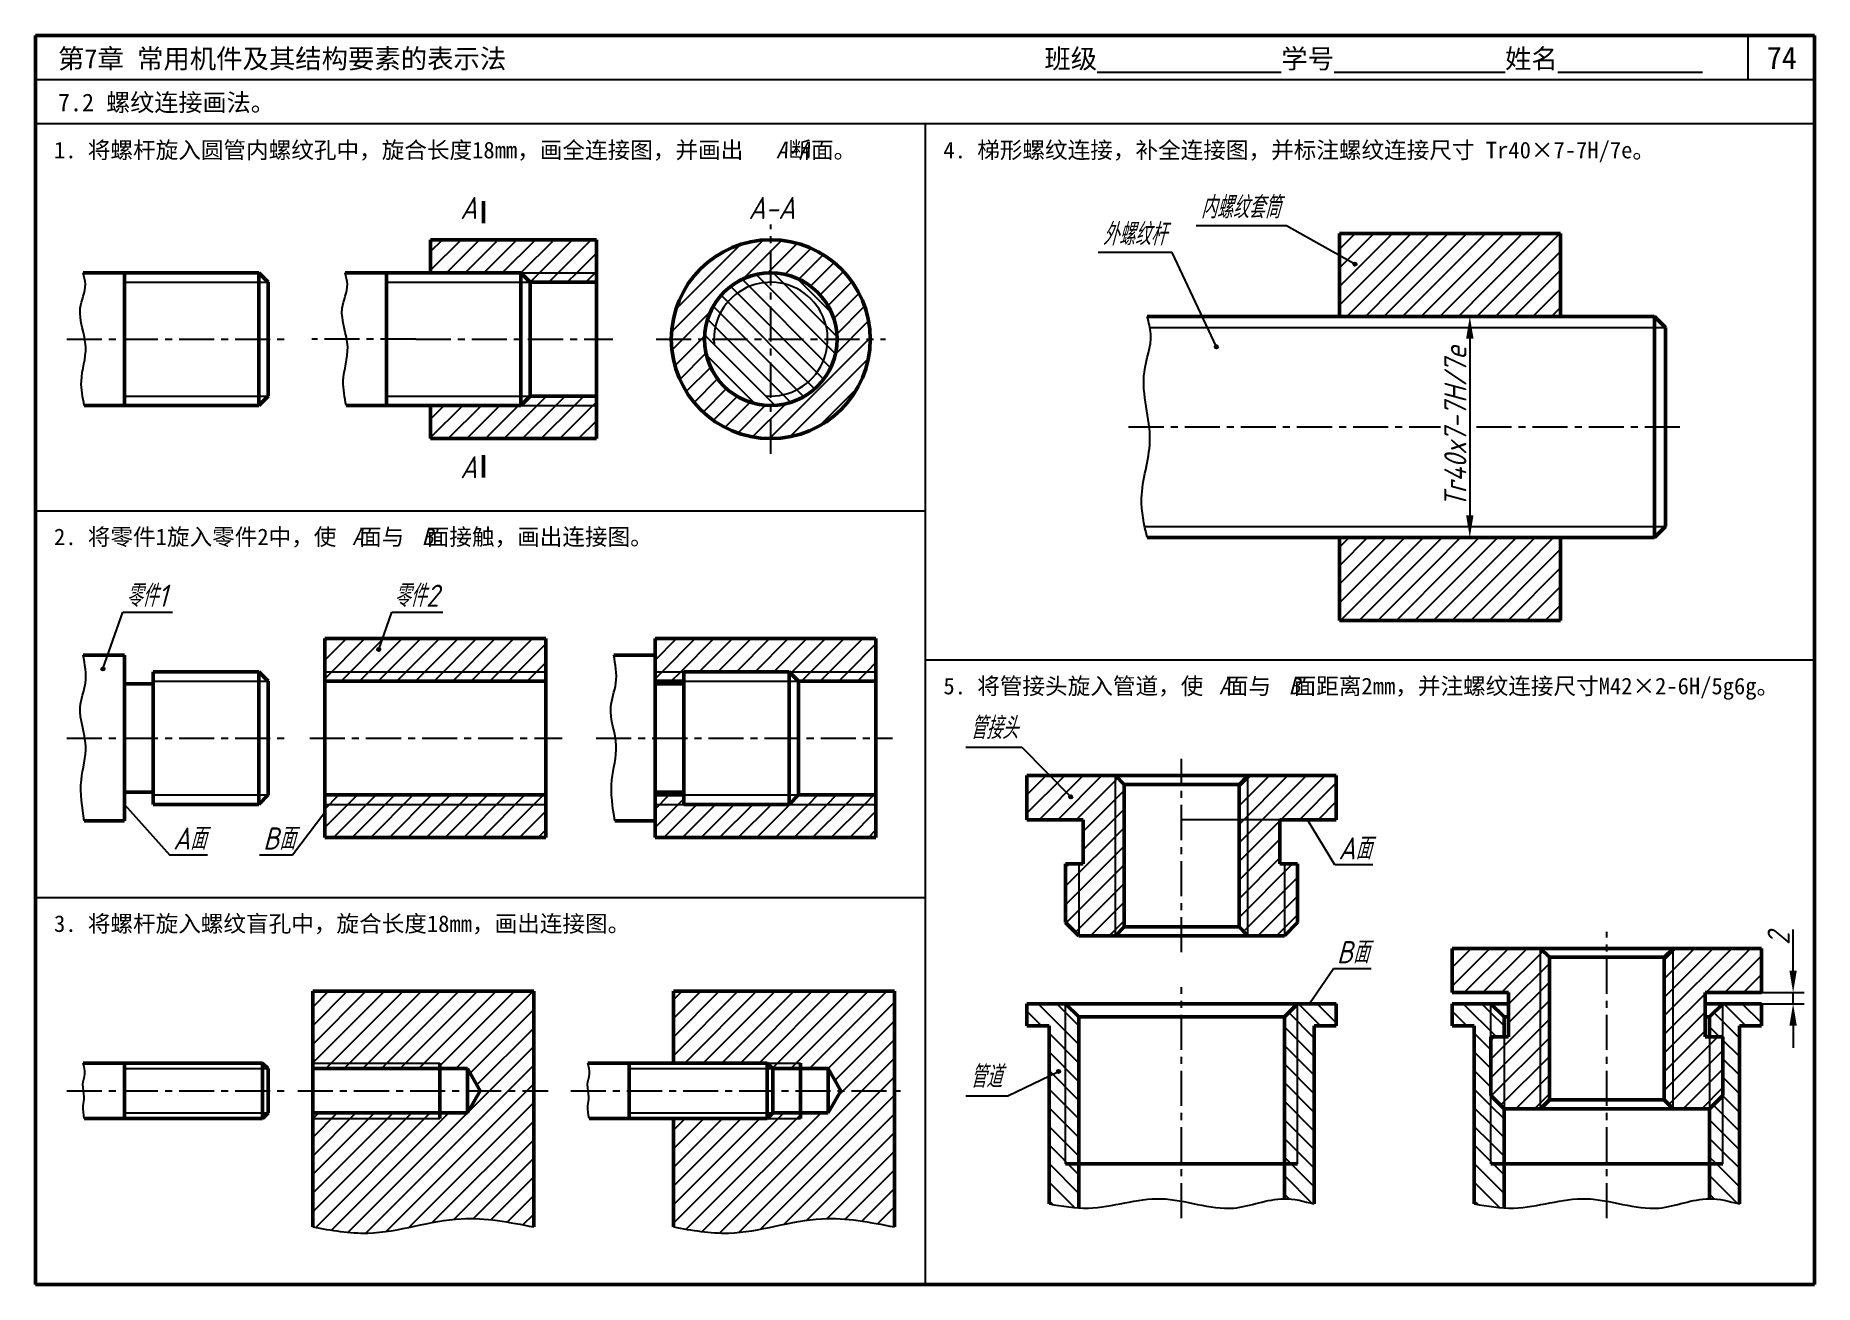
# Model space of a CAD drawing. Header units: millimetres. Extents: x 0 to 322, y 0 to 226.
import ezdxf

# ---------------------------------------------------------------- set-up
doc = ezdxf.new("R2010")
doc.units = ezdxf.units.MM
doc.header["$LTSCALE"] = 0.2
doc.linetypes.add('CENTER', pattern=[50.8, 31.75, -6.35, 6.35, -6.35])
for name, color, linetype in [('点画线层', 7, 'CENTER'), ('答案', 1, 'Continuous'), ('细实线层', 7, 'Continuous')]:
    doc.layers.add(name, color=color, linetype=linetype)
doc.layers.add('粗实线层', color=7, linetype='Continuous', lineweight=50)
doc.styles.get("Standard").update_dxf_attribs({"font": 'gbeitc.shx', "height": 4, "bigfont": 'gbcbig.shx'})
doc.styles.add('宋体', font='SimSun.ttf', dxfattribs={"height": 3.5})
doc.styles.add('宋体-斜体', font='SimSun.ttf', dxfattribs={"oblique": 15, "height": 3})
doc.dimstyles.new('ISO-25', dxfattribs={"dimtxt": 4, "dimasz": 4, "dimexe": 2, "dimexo": 0, "dimtad": 1, "dimdsep": 46, "dimtxsty": 'Standard', "dimcen": 0, "dimclrd": 256, "dimclre": 256, "dimclrt": 256, "dimadec": 0, "dimazin": 0, "dimtfac": 1, "dimtmove": 0, "dimatfit": 2, "dimfxl": 0, "dimlwd": -1, "dimlwe": -1, "dimarcsym": 0})

# ---------------------------------------------------------------- blocks, each defined once
blk = doc.blocks.new('*D2')
at = {"layer": 'Defpoints', "color": 0, "transparency": 16777216}
for p in [(276.02, 175.17), (259.62, 135.17), (276.02, 135.17)]:
    blk.add_point(p, dxfattribs=at)
at = {"layer": '答案', "transparency": 16777216}
for p, q in [((276.02, 175.17), (257.62, 175.17)), ((259.62, 171.17), (259.62, 139.17)), ((276.02, 135.17), (257.62, 135.17))]:
    blk.add_line(p, q, dxfattribs=at)
for points in [[(258.95, 171.17), (260.29, 171.17), (259.62, 175.17)], [(258.95, 139.17), (260.29, 139.17), (259.62, 135.17)]]:
    blk.add_solid(points, dxfattribs=at)
at = {"layer": '答案', "transparency": 16777216, "insert": (257, 155.17), "char_height": 4, "attachment_point": 5, "rotation": 90}
blk.add_mtext('Tr40x7-7H/7e', dxfattribs=at)
blk = doc.blocks.new('*D3')
at = {"layer": 'Defpoints', "color": 0, "transparency": 16777216}
for p in [(312.42, 52.8), (312.42, 50.8), (318.14, 50.8)]:
    blk.add_point(p, dxfattribs=at)
at = {"layer": '答案', "transparency": 16777216}
for p, q in [((318.14, 56.8), (318.14, 64.22)), ((312.42, 52.8), (320.14, 52.8)), ((318.14, 50.8), (318.14, 52.8)), ((312.42, 50.8), (320.14, 50.8)), ((318.14, 46.8), (318.14, 42.8))]:
    blk.add_line(p, q, dxfattribs=at)
for points in [[(317.47, 56.8), (318.81, 56.8), (318.14, 52.8)], [(317.47, 46.8), (318.81, 46.8), (318.14, 50.8)]]:
    blk.add_solid(points, dxfattribs=at)
at = {"layer": '答案', "transparency": 16777216, "insert": (315.51, 62.6), "char_height": 4, "attachment_point": 5, "rotation": 90}
blk.add_mtext('2', dxfattribs=at)

msp = doc.modelspace()

# ---------------------------------------------------------------- hatches: boundary and pattern name
at = {"layer": '答案'}
h = msp.add_hatch(dxfattribs=at)
h.set_pattern_fill('ANSI31', color=256, scale=0.75)
edge = h.paths.add_edge_path()
edge.add_arc((133.082, 171.056), 18, 0, 360)
edge = h.paths.add_edge_path(flags=17)
edge.add_arc((133.082, 171.056), 12, 0, 360)
h = msp.add_hatch(dxfattribs=at)
h.set_pattern_fill('ANSI31', color=256, scale=0.75, angle=90)
edge = h.paths.add_edge_path()
edge.add_arc((133.082, 171.056), 12, 0, 360)
h = msp.add_hatch(dxfattribs=at)
h.set_pattern_fill('ANSI31', color=256, scale=0.75)
h.set_pattern_definition([(45, (80.2366, -31.299), (-1.683798, 1.683798), [])])
h.paths.add_polyline_path([(272.423, 60.798), (256.423, 60.798), (256.423, 52.798), (266.623, 52.798), (266.623, 44.798), (265.823, 44.798), (265.823, 31.798), (272.423, 31.798)])
h.paths.add_polyline_path([(265.823, 44.798), (263.423, 44.798), (263.423, 34.198), (265.823, 31.798)], flags=17)
h.paths.add_polyline_path([(274.023, 59.198), (272.423, 60.798), (272.423, 31.798), (274.023, 33.398)])
h.paths.add_polyline_path([(296.423, 60.798), (294.823, 59.198), (294.823, 33.398), (296.423, 31.798)])
h.paths.add_polyline_path([(302.223, 52.798), (312.423, 52.798), (312.423, 60.798), (296.423, 60.798), (296.423, 31.798), (303.023, 31.798), (303.023, 44.798), (302.223, 44.798)])
h.paths.add_polyline_path([(305.423, 44.798), (303.023, 44.798), (303.023, 31.798), (305.423, 34.198)])
h = msp.add_hatch(dxfattribs=at)
h.set_pattern_fill('ANSI31', color=256, scale=0.75)
h.paths.add_polyline_path([(155.457, 53.046), (115.457, 53.046), (115.457, 45.046), (115.457, 40.046), (132.457, 40.046), (138.457, 40.046), (138.457, 39.046), (143.457, 39.046), (145.766, 35.046), (155.457, 35.046)])
edge = h.paths.add_edge_path()
edge.add_line((155.457, 35.046), (145.766, 35.046))
edge.add_line((145.766, 35.046), (143.457, 31.046))
edge.add_line((143.457, 31.046), (138.457, 31.046))
edge.add_line((138.457, 31.046), (138.457, 30.046))
edge.add_line((138.457, 30.046), (132.457, 30.046))
edge.add_line((132.457, 30.046), (115.457, 30.046))
edge.add_line((115.457, 30.046), (115.457, 25.046))
edge.add_line((115.457, 25.046), (115.457, 10.394))
edge.add_spline(control_points=[(115.457, 10.394), (118.779, 9.798), (127.786, 8.183), (141.017, 13.25), (151.079, 11.26), (155.457, 10.394)], knot_values=[0, 0, 0, 0, 10.01413, 27.1477132, 40.3453828, 40.3453828, 40.3453828, 40.3453828], degree=3, periodic=0)
edge.add_line((155.457, 10.394), (155.457, 35.046))
h.paths.add_polyline_path([(138.457, 31.046), (133.457, 31.046), (132.457, 30.046), (138.457, 30.046)], flags=17)
h.paths.add_polyline_path([(138.457, 40.046), (132.457, 40.046), (133.457, 39.046), (138.457, 39.046)], flags=17)
at = {"layer": '细实线层'}
h = msp.add_hatch(color=256, dxfattribs=at)
h.dxf.hatch_style = 1
edge = h.paths.add_edge_path()
edge.add_arc((238.835, 184.638), 0.3, 0, 360)
h = msp.add_hatch(color=256, dxfattribs=at)
h.dxf.hatch_style = 1
edge = h.paths.add_edge_path()
edge.add_arc((213.76, 169.658), 0.3, 0, 360)
h = msp.add_hatch(dxfattribs=at)
h.set_pattern_fill('ANSI31', color=256, scale=0.75)
h.paths.add_polyline_path([(92.35, 116.879), (52.35, 116.879), (52.35, 110.879), (92.35, 110.879)])
h.paths.add_polyline_path([(92.35, 110.879), (52.35, 110.879), (52.35, 109.179), (92.35, 109.179)])
h.paths.add_polyline_path([(92.35, 88.579), (52.35, 88.579), (52.35, 86.879), (92.35, 86.879)])
h.paths.add_polyline_path([(92.35, 86.879), (52.35, 86.879), (52.35, 80.879), (92.35, 80.879)])
h = msp.add_hatch(color=256, dxfattribs=at)
h.dxf.hatch_style = 1
edge = h.paths.add_edge_path()
edge.add_arc((62.119, 114.923), 0.3, 0, 360)
h = msp.add_hatch(color=256, dxfattribs=at)
h.dxf.hatch_style = 1
edge = h.paths.add_edge_path()
edge.add_arc((12.194, 111.372), 0.3, 0, 360)
h = msp.add_hatch(dxfattribs=at)
h.set_pattern_fill('ANSI31', color=256, scale=0.75)
h.set_pattern_definition([(45, (3.2676, 0), (-1.683798, 1.683798), [])])
h.paths.add_polyline_path([(195.454, 92.097), (179.454, 92.097), (179.454, 84.097), (189.654, 84.097), (189.654, 76.097), (188.854, 76.097), (188.854, 63.097), (195.454, 63.097)])
h.paths.add_polyline_path([(188.854, 76.097), (186.454, 76.097), (186.454, 65.497), (188.854, 63.097)], flags=17)
h.paths.add_polyline_path([(197.054, 90.497), (195.454, 92.097), (195.454, 63.097), (197.054, 64.697)])
h.paths.add_polyline_path([(219.454, 92.097), (217.854, 90.497), (217.854, 64.697), (219.454, 63.097)])
h.paths.add_polyline_path([(225.254, 84.097), (235.454, 84.097), (235.454, 92.097), (219.454, 92.097), (219.454, 63.097), (226.054, 63.097), (226.054, 76.097), (225.254, 76.097)])
h.paths.add_polyline_path([(228.454, 76.097), (226.054, 76.097), (226.054, 63.097), (228.454, 65.497)])
h = msp.add_hatch(color=256, dxfattribs=at)
h.dxf.hatch_style = 1
edge = h.paths.add_edge_path()
edge.add_arc((187.384, 88.218), 0.3, 0, 360)
h = msp.add_hatch(dxfattribs=at)
h.set_pattern_fill('ANSI31', color=256, scale=0.75)
h.paths.add_polyline_path([(90.179, 53.046), (50.179, 53.046), (50.179, 40.046), (73.179, 40.046), (73.179, 39.046), (78.179, 39.046), (80.488, 35.046), (90.179, 35.046)])
h.paths.add_polyline_path([(73.179, 40.046), (50.179, 40.046), (50.179, 39.046), (73.179, 39.046)], flags=17)
edge = h.paths.add_edge_path()
edge.add_line((90.179, 35.046), (80.488, 35.046))
edge.add_line((80.488, 35.046), (78.179, 31.046))
edge.add_line((78.179, 31.046), (73.179, 31.046))
edge.add_line((73.179, 31.046), (73.179, 30.046))
edge.add_line((73.179, 30.046), (50.179, 30.046))
edge.add_line((50.179, 30.046), (50.179, 10.394))
edge.add_spline(control_points=[(50.179, 10.394), (53.501, 9.798), (62.508, 8.183), (75.739, 13.25), (85.801, 11.26), (90.179, 10.394)], knot_values=[0, 0, 0, 0, 10.01413, 27.1477132, 40.3453828, 40.3453828, 40.3453828, 40.3453828], degree=3, periodic=0)
edge.add_line((90.179, 10.394), (90.179, 35.046))
h.paths.add_polyline_path([(73.179, 31.046), (50.179, 31.046), (50.179, 30.046), (73.179, 30.046)], flags=17)
h = msp.add_hatch(dxfattribs=at)
h.set_pattern_fill('ANSI31', color=256, scale=0.75, angle=90)
h.set_pattern_definition([(135, (3.2676, 0), (-1.683798, -1.683798), [])])
edge = h.paths.add_edge_path()
edge.add_line((186.454, 50.798), (179.454, 50.798))
edge.add_line((179.454, 50.798), (179.454, 46.798))
edge.add_line((179.454, 46.798), (183.454, 46.798))
edge.add_line((183.454, 46.798), (183.454, 14.556))
edge.add_spline(control_points=[(183.454, 14.556), (185.255, 14.255), (187.056, 13.955), (188.854, 13.854)], knot_values=[0, 0, 0, 0, 5.4266273, 5.4266273, 5.4266273, 5.4266273], degree=3, periodic=0)
edge.add_line((188.854, 13.854), (188.854, 21.798))
edge.add_line((188.854, 21.798), (186.454, 21.798))
edge.add_line((186.454, 21.798), (186.454, 50.798))
h.paths.add_polyline_path([(188.854, 48.398), (186.454, 50.798), (186.454, 21.798), (188.854, 21.798)], flags=17)
h.paths.add_polyline_path([(228.454, 50.798), (226.054, 48.398), (226.054, 21.798), (228.454, 21.798)], flags=17)
edge = h.paths.add_edge_path()
edge.add_line((231.454, 46.798), (235.454, 46.798))
edge.add_line((235.454, 46.798), (235.454, 50.798))
edge.add_line((235.454, 50.798), (228.454, 50.798))
edge.add_line((228.454, 50.798), (228.454, 21.798))
edge.add_line((228.454, 21.798), (226.054, 21.798))
edge.add_line((226.054, 21.798), (226.054, 15.509))
edge.add_spline(control_points=[(226.054, 15.509), (227.851, 15.509), (229.653, 15.032), (231.454, 14.556)], knot_values=[43.0079309, 43.0079309, 43.0079309, 43.0079309, 48.4890614, 48.4890614, 48.4890614, 48.4890614], degree=3, periodic=0)
edge.add_line((231.454, 14.556), (231.454, 46.798))
h = msp.add_hatch(color=256, dxfattribs=at)
h.dxf.hatch_style = 1
edge = h.paths.add_edge_path()
edge.add_arc((185.175, 38.544), 0.3, 0, 360)

# ---------------------------------------------------------------- linework, layer by layer
at = {"lineweight": 50}
for p, q in [((322, 226), (0, 226)), ((0, 226), (0, 0)), ((322, 0), (322, 226)), ((0, 0), (322, 0))]:
    msp.add_line(p, q, dxfattribs=at)
for p, q in [((310, 218), (310, 226)), ((322, 218), (0, 218)), ((322, 210), (0, 210)), ((161, 210), (161, 0)), ((0, 140), (161, 140)), ((161, 113), (322, 113)), ((0, 70), (161, 70))]:
    msp.add_line(p, q)
at = {"layer": '点画线层'}
for p, q in [((133.082, 150.306), (133.082, 191.806)), ((5.649, 171.056), (45.178, 171.056)), ((68.803, 171.056), (104.469, 171.056)), ((112.332, 171.056), (153.832, 171.056)), ((197.857, 155.173), (254.306, 155.173)), ((260.821, 155.173), (298.024, 155.173)), ((5.649, 98.879), (45.178, 98.879)), ((49.643, 98.879), (95.346, 98.879)), ((101.477, 98.879), (155.125, 98.879)), ((207.454, 60.097), (207.454, 95.097)), ((284.423, 11.973), (284.423, 63.798)), ((207.454, 11.973), (207.454, 53.798)), ((5.649, 35.046), (45.178, 35.046)), ((47.472, 35.046), (92.797, 35.046)), ((96.896, 35.046), (157.845, 35.046))]:
    msp.add_line(p, q, dxfattribs=at)
at = {"layer": '答案', "lineweight": 50}
for p, q in [((56.037, 183.056), (87.81, 183.056)), ((63.51, 159.056), (63.51, 183.056)), ((87.81, 159.056), (87.81, 183.056)), ((89.51, 181.356), (87.81, 183.056)), ((89.51, 160.756), (89.51, 181.356)), ((95.51, 181.356), (89.51, 181.356)), ((236.024, 180.173), (236.024, 175.173)), ((276.024, 180.173), (276.024, 175.173)), ((231.024, 175.173), (281.024, 175.173)), ((56.235, 159.056), (87.81, 159.056)), ((87.81, 159.056), (89.51, 160.756)), ((95.51, 160.756), (89.51, 160.756)), ((231.024, 135.173), (281.024, 135.173)), ((236.024, 130.173), (236.024, 135.173)), ((276.024, 130.173), (276.024, 135.173)), ((112.129, 116.879), (152.129, 116.879)), ((112.129, 80.879), (112.129, 116.879)), ((152.129, 80.879), (152.129, 116.879)), ((104.656, 113.879), (112.129, 113.879)), ((117.329, 110.879), (136.429, 110.879)), ((117.329, 86.879), (117.329, 110.879)), ((136.429, 86.879), (136.429, 110.879)), ((138.129, 109.179), (136.429, 110.879)), ((112.129, 109.179), (117.329, 109.179)), ((112.129, 108.679), (117.329, 108.679)), ((138.129, 109.179), (152.129, 109.179)), ((138.129, 88.579), (138.129, 109.179)), ((112.129, 89.079), (117.329, 89.079)), ((112.129, 88.579), (117.329, 88.579)), ((136.429, 86.879), (138.129, 88.579)), ((138.129, 88.579), (152.129, 88.579)), ((104.854, 83.879), (112.129, 83.879)), ((117.329, 86.879), (136.429, 86.879)), ((112.129, 80.879), (152.129, 80.879)), ((256.423, 52.798), (256.423, 60.798)), ((256.423, 60.798), (312.423, 60.798)), ((272.423, 60.798), (274.023, 59.198)), ((274.023, 33.398), (274.023, 59.198)), ((274.023, 59.198), (294.823, 59.198)), ((294.823, 59.198), (296.423, 60.798)), ((294.823, 33.398), (294.823, 59.198)), ((312.423, 52.798), (312.423, 60.798)), ((256.423, 52.798), (266.623, 52.798)), ((266.623, 52.798), (266.623, 44.798)), ((302.223, 52.798), (312.423, 52.798)), ((302.223, 52.798), (302.223, 44.798)), ((256.423, 46.798), (256.423, 50.798)), ((256.423, 50.798), (266.623, 50.798)), ((263.423, 50.798), (265.823, 48.398)), ((265.823, 48.398), (266.623, 48.398)), ((265.823, 44.798), (265.823, 48.398)), ((302.223, 50.798), (312.423, 50.798)), ((302.223, 48.398), (303.023, 48.398)), ((303.023, 48.398), (305.423, 50.798)), ((303.023, 44.798), (303.023, 48.398)), ((312.423, 46.798), (312.423, 50.798)), ((256.423, 46.798), (260.423, 46.798)), ((260.423, 14.556), (260.423, 46.798)), ((308.423, 14.556), (308.423, 46.798)), ((308.423, 46.798), (312.423, 46.798)), ((115.457, 45.046), (115.457, 40.046)), ((263.423, 44.798), (266.623, 44.798)), ((263.423, 44.798), (263.423, 34.198)), ((302.223, 44.798), (305.423, 44.798)), ((305.423, 44.798), (305.423, 34.198)), ((99.984, 40.046), (132.457, 40.046)), ((107.457, 30.046), (107.457, 40.046)), ((132.457, 30.046), (132.457, 40.046)), ((133.457, 39.046), (132.457, 40.046)), ((133.457, 39.046), (143.457, 39.046)), ((133.457, 31.046), (133.457, 39.046)), ((138.457, 30.046), (138.457, 40.046)), ((143.457, 31.046), (143.457, 39.046)), ((145.766, 35.046), (143.457, 39.046)), ((143.457, 31.046), (145.766, 35.046)), ((265.823, 31.798), (263.423, 34.198)), ((274.023, 33.398), (272.423, 31.798)), ((294.823, 33.398), (274.023, 33.398)), ((296.423, 31.798), (294.823, 33.398)), ((305.423, 34.198), (303.023, 31.798)), ((100.182, 30.046), (132.457, 30.046)), ((115.457, 25.046), (115.457, 30.046)), ((132.457, 30.046), (133.457, 31.046)), ((133.457, 31.046), (143.457, 31.046)), ((265.823, 13.854), (265.823, 31.798)), ((265.823, 31.798), (303.023, 31.798)), ((303.023, 15.509), (303.023, 31.798)), ((263.423, 21.798), (305.423, 21.798))]:
    msp.add_line(p, q, dxfattribs=at)
at = {"layer": '答案'}
for p, q in [((63.51, 181.356), (89.51, 181.356)), ((89.52, 181.356), (91.22, 183.056)), ((92.887, 181.356), (94.587, 183.056)), ((238.975, 180.173), (236.024, 177.222)), ((242.343, 180.173), (237.343, 175.173)), ((245.711, 180.173), (240.711, 175.173)), ((249.078, 180.173), (244.078, 175.173)), ((252.446, 180.173), (247.446, 175.173)), ((255.813, 180.173), (250.813, 175.173)), ((259.181, 180.173), (254.181, 175.173)), ((262.549, 180.173), (257.549, 175.173)), ((265.916, 180.173), (260.916, 175.173)), ((269.284, 180.173), (264.284, 175.173)), ((272.651, 180.173), (267.651, 175.173)), ((276.019, 180.173), (271.019, 175.173)), ((276.024, 176.811), (274.386, 175.173)), ((231.024, 173.173), (281.024, 173.173)), ((63.51, 160.756), (89.51, 160.756)), ((90.793, 159.056), (92.493, 160.756)), ((94.161, 159.056), (95.861, 160.756)), ((231.024, 137.173), (281.024, 137.173)), ((236.024, 133.443), (237.754, 135.173)), ((236.122, 130.173), (241.122, 135.173)), ((239.489, 130.173), (244.489, 135.173)), ((242.857, 130.173), (247.857, 135.173)), ((246.224, 130.173), (251.224, 135.173)), ((249.592, 130.173), (254.592, 135.173)), ((252.96, 130.173), (257.96, 135.173)), ((256.327, 130.173), (261.327, 135.173)), ((259.695, 130.173), (264.695, 135.173)), ((263.062, 130.173), (268.062, 135.173)), ((266.43, 130.173), (271.43, 135.173)), ((269.798, 130.173), (274.798, 135.173)), ((273.165, 130.173), (276.024, 133.032)), ((112.129, 116.334), (112.674, 116.879)), ((112.129, 112.967), (116.042, 116.879)), ((113.409, 110.879), (119.409, 116.879)), ((116.777, 110.879), (122.777, 116.879)), ((120.145, 110.879), (126.145, 116.879)), ((123.512, 110.879), (129.512, 116.879)), ((126.88, 110.879), (132.88, 116.879)), ((130.247, 110.879), (136.247, 116.879)), ((133.615, 110.879), (139.615, 116.879)), ((136.706, 110.602), (142.983, 116.879)), ((140.35, 110.879), (146.35, 116.879)), ((143.718, 110.879), (149.718, 116.879)), ((147.085, 110.879), (152.129, 115.923)), ((112.129, 110.879), (152.129, 110.879)), ((112.129, 109.599), (113.409, 110.879)), ((115.077, 109.179), (116.777, 110.879)), ((138.65, 109.179), (140.35, 110.879)), ((142.018, 109.179), (143.718, 110.879)), ((145.385, 109.179), (147.085, 110.879)), ((148.753, 109.179), (150.453, 110.879)), ((150.453, 110.879), (152.129, 112.556)), ((117.329, 109.179), (138.129, 109.179)), ((152.121, 109.179), (152.129, 109.188)), ((112.129, 86.026), (114.683, 88.579)), ((112.129, 82.658), (117.329, 87.858)), ((117.329, 88.579), (138.129, 88.579)), ((139.923, 86.879), (141.623, 88.579)), ((143.291, 86.879), (144.991, 88.579)), ((146.658, 86.879), (148.358, 88.579)), ((150.026, 86.879), (151.726, 88.579)), ((112.129, 86.879), (152.129, 86.879)), ((113.718, 80.879), (119.718, 86.879)), ((117.085, 80.879), (123.085, 86.879)), ((120.453, 80.879), (126.453, 86.879)), ((123.821, 80.879), (129.821, 86.879)), ((127.188, 80.879), (133.188, 86.879)), ((130.556, 80.879), (136.556, 86.879)), ((133.923, 80.879), (139.923, 86.879)), ((137.291, 80.879), (143.291, 86.879)), ((140.658, 80.879), (146.658, 86.879)), ((144.026, 80.879), (150.026, 86.879)), ((147.394, 80.879), (152.129, 85.615)), ((225.254, 84.097), (207.454, 84.097)), ((150.761, 80.879), (152.129, 82.247)), ((272.423, 31.798), (272.423, 60.798)), ((296.423, 31.798), (296.423, 60.798)), ((259.067, 46.798), (256.423, 49.442)), ((264.435, 44.798), (258.435, 50.798)), ((263.423, 49.177), (261.802, 50.798)), ((263.423, 21.798), (263.423, 50.798)), ((265.823, 46.777), (263.423, 49.177)), ((305.423, 47.589), (303.818, 49.194)), ((305.423, 21.798), (305.423, 50.798)), ((309.581, 46.798), (305.581, 50.798)), ((312.423, 47.324), (308.949, 50.798)), ((312.423, 50.691), (312.316, 50.798)), ((263.423, 42.442), (260.423, 45.442)), ((304.846, 44.798), (303.023, 46.621)), ((308.423, 44.589), (305.423, 47.589)), ((263.423, 39.075), (260.423, 42.075)), ((265.823, 44.798), (265.823, 31.798)), ((303.023, 44.798), (303.023, 31.798)), ((308.423, 41.221), (305.423, 44.221)), ((107.457, 39.046), (133.457, 39.046)), ((132.457, 40.046), (138.457, 40.046)), ((263.423, 35.707), (260.423, 38.707)), ((308.423, 37.853), (305.423, 40.853)), ((308.423, 34.486), (305.423, 37.486)), ((263.423, 32.34), (260.423, 35.34)), ((265.823, 29.94), (263.423, 32.34)), ((305.423, 30.751), (303.699, 32.475)), ((308.423, 31.118), (305.423, 34.118)), ((107.457, 31.046), (133.457, 31.046)), ((132.457, 30.046), (138.457, 30.046)), ((263.423, 28.972), (260.423, 31.972)), ((305.423, 27.383), (303.023, 29.783)), ((308.423, 27.751), (305.423, 30.751)), ((263.423, 25.604), (260.423, 28.604)), ((265.823, 26.572), (263.423, 28.972)), ((305.423, 24.015), (303.023, 26.415)), ((308.423, 24.383), (305.423, 27.383)), ((263.423, 22.237), (260.423, 25.237)), ((265.823, 23.204), (263.423, 25.604)), ((304.273, 21.798), (303.023, 23.048)), ((308.423, 21.015), (305.423, 24.015)), ((265.823, 16.469), (260.423, 21.869)), ((263.862, 21.798), (263.423, 22.237)), ((265.823, 19.837), (263.862, 21.798)), ((308.049, 14.654), (303.023, 19.68)), ((308.423, 17.648), (304.273, 21.798)), ((265.013, 13.912), (260.423, 18.502)), ((303.859, 15.476), (303.023, 16.313)), ((261.117, 14.44), (260.423, 15.134))]:
    msp.add_line(p, q, dxfattribs=at)
at = {"layer": '答案', "linetype": 'CENTER'}
msp.add_line((68.803, 171.056), (50.028, 171.056), dxfattribs=at)
at = {"layer": '答案', "lineweight": 50}
for radius in [18, 12]:
    msp.add_circle((133.082, 171.056), radius, dxfattribs=at)
at = {"layer": '答案'}
msp.add_arc((133.082, 171.056), 10.3, 265.55014, 184.96123, dxfattribs=at)
for points in [[(56.235, 159.056), (55.707, 163.469), (56.499, 169.667), (55.509, 176.657), (56.433, 181.009), (56.037, 183.056)], [(104.854, 83.879), (104.326, 91.293), (105.118, 97.491), (104.128, 104.48), (105.052, 108.832), (104.656, 113.879)], [(100.182, 30.046), (99.993, 32.316), (100.156, 33.937), (99.932, 36.168), (100.261, 38.084), (99.984, 40.046)], [(260.423, 14.556), (267.553, 13.825), (280.7, 15.509), (293.846, 13.825), (302.948, 15.509), (308.423, 14.556)]]:
    msp.add_spline(points, degree=3, dxfattribs=at)
at = {"layer": '粗实线层'}
for p, q in [((81.095, 192.056), (81.095, 196.056)), ((236.024, 190.173), (276.024, 190.173)), ((236.024, 180.173), (236.024, 190.173)), ((276.024, 180.173), (276.024, 190.173)), ((71.51, 189.056), (101.51, 189.056)), ((71.51, 183.056), (71.51, 189.056)), ((101.51, 153.056), (101.51, 189.056)), ((8.618, 183.056), (40.392, 183.056)), ((16.092, 159.056), (16.092, 183.056)), ((40.392, 159.056), (40.392, 183.056)), ((42.092, 181.356), (40.392, 183.056)), ((42.092, 160.756), (42.092, 181.356)), ((95.51, 181.356), (101.51, 181.356)), ((201.205, 175.173), (231.024, 175.173)), ((281.024, 175.173), (293.024, 175.173)), ((293.024, 175.173), (295.024, 173.173)), ((293.024, 135.173), (293.024, 175.173)), ((295.024, 173.173), (295.024, 137.173)), ((8.816, 159.056), (40.392, 159.056)), ((40.392, 159.056), (42.092, 160.756)), ((71.51, 153.056), (71.51, 159.056)), ((95.51, 160.756), (101.51, 160.756)), ((71.51, 153.056), (101.51, 153.056)), ((81.095, 146.056), (81.095, 150.056)), ((295.024, 137.173), (293.024, 135.173)), ((201.205, 135.173), (231.024, 135.173)), ((281.024, 135.173), (293.024, 135.173)), ((236.024, 120.173), (236.024, 130.173)), ((276.024, 120.173), (276.024, 130.173)), ((236.024, 120.173), (276.024, 120.173)), ((52.35, 116.879), (92.35, 116.879)), ((52.35, 80.879), (52.35, 116.879)), ((92.35, 80.879), (92.35, 116.879)), ((8.618, 113.879), (16.092, 113.879)), ((16.092, 83.879), (16.092, 113.879)), ((21.292, 86.879), (21.292, 110.879)), ((21.292, 110.879), (40.392, 110.879)), ((40.392, 86.879), (40.392, 110.879)), ((42.092, 109.179), (40.392, 110.879)), ((16.092, 108.679), (21.292, 108.679)), ((42.092, 88.579), (42.092, 109.179)), ((52.35, 109.179), (92.35, 109.179)), ((179.454, 84.097), (179.454, 92.097)), ((179.454, 92.097), (235.454, 92.097)), ((195.454, 92.097), (197.054, 90.497)), ((197.054, 64.697), (197.054, 90.497)), ((197.054, 90.497), (217.854, 90.497)), ((217.854, 90.497), (219.454, 92.097)), ((217.854, 64.697), (217.854, 90.497)), ((235.454, 84.097), (235.454, 92.097)), ((16.092, 89.079), (21.292, 89.079)), ((40.392, 86.879), (42.092, 88.579)), ((52.35, 88.579), (92.35, 88.579)), ((8.816, 83.879), (16.092, 83.879)), ((21.292, 86.879), (40.392, 86.879)), ((179.454, 84.097), (189.654, 84.097)), ((189.654, 84.097), (189.654, 76.097)), ((225.254, 84.097), (235.454, 84.097)), ((225.254, 84.097), (225.254, 76.097)), ((52.35, 80.879), (92.35, 80.879)), ((186.454, 76.097), (189.654, 76.097)), ((186.454, 76.097), (186.454, 65.497)), ((225.254, 76.097), (228.454, 76.097)), ((228.454, 76.097), (228.454, 65.497)), ((188.854, 63.097), (186.454, 65.497)), ((197.054, 64.697), (195.454, 63.097)), ((217.854, 64.697), (197.054, 64.697)), ((219.454, 63.097), (217.854, 64.697)), ((228.454, 65.497), (226.054, 63.097)), ((188.854, 63.097), (226.054, 63.097)), ((50.179, 53.046), (90.179, 53.046)), ((50.179, 10.394), (50.179, 53.046)), ((90.179, 10.394), (90.179, 53.046)), ((115.457, 53.046), (155.457, 53.046)), ((115.457, 45.046), (115.457, 53.046)), ((155.457, 10.394), (155.457, 53.046)), ((179.454, 46.798), (179.454, 50.798)), ((179.454, 50.798), (235.454, 50.798)), ((186.454, 50.798), (188.854, 48.398)), ((188.854, 13.854), (188.854, 48.398)), ((188.854, 48.398), (226.054, 48.398)), ((226.054, 48.398), (228.454, 50.798)), ((226.054, 15.509), (226.054, 48.398)), ((235.454, 46.798), (235.454, 50.798)), ((179.454, 46.798), (183.454, 46.798)), ((183.454, 14.556), (183.454, 46.798)), ((231.454, 14.556), (231.454, 46.798)), ((231.454, 46.798), (235.454, 46.798)), ((8.618, 40.046), (41.092, 40.046)), ((16.092, 30.046), (16.092, 40.046)), ((41.092, 30.046), (41.092, 40.046)), ((42.092, 39.046), (41.092, 40.046)), ((42.092, 31.046), (42.092, 39.046)), ((50.179, 39.046), (78.179, 39.046)), ((73.179, 30.046), (73.179, 40.046)), ((78.179, 31.046), (78.179, 39.046)), ((80.488, 35.046), (78.179, 39.046)), ((78.179, 31.046), (80.488, 35.046)), ((8.816, 30.046), (41.092, 30.046)), ((41.092, 30.046), (42.092, 31.046)), ((50.179, 31.046), (78.179, 31.046)), ((115.457, 10.394), (115.457, 25.046)), ((186.454, 21.798), (228.454, 21.798))]:
    msp.add_line(p, q, dxfattribs=at)
at = {"layer": '细实线层'}
for p, q in [((226.455, 191.573), (210.061, 191.573)), ((238.835, 184.638), (226.455, 191.573)), ((236.024, 187.324), (238.873, 190.173)), ((236.024, 183.957), (242.24, 190.173)), ((236.024, 180.589), (245.608, 190.173)), ((238.975, 180.173), (248.975, 190.173)), ((242.343, 180.173), (252.343, 190.173)), ((245.711, 180.173), (255.711, 190.173)), ((249.078, 180.173), (259.078, 190.173)), ((252.446, 180.173), (262.446, 190.173)), ((255.813, 180.173), (265.813, 190.173)), ((259.181, 180.173), (269.181, 190.173)), ((262.549, 180.173), (272.549, 190.173)), ((265.916, 180.173), (275.916, 190.173)), ((71.51, 186.919), (73.647, 189.056)), ((71.51, 183.551), (77.014, 189.056)), ((74.382, 183.056), (80.382, 189.056)), ((77.749, 183.056), (83.749, 189.056)), ((81.117, 183.056), (87.117, 189.056)), ((84.485, 183.056), (90.485, 189.056)), ((87.852, 183.056), (93.852, 189.056)), ((91.22, 183.056), (97.22, 189.056)), ((94.587, 183.056), (100.587, 189.056)), ((269.284, 180.173), (276.024, 186.913)), ((97.955, 183.056), (101.51, 186.611)), ((205.725, 186.719), (192.333, 186.719)), ((213.76, 169.658), (205.725, 186.719)), ((272.651, 180.173), (276.024, 183.546)), ((16.092, 181.356), (42.092, 181.356)), ((71.51, 183.056), (101.51, 183.056)), ((96.255, 181.356), (97.955, 183.056)), ((99.623, 181.356), (101.323, 183.056)), ((101.323, 183.056), (101.51, 183.243)), ((276.019, 180.173), (276.024, 180.178)), ((201.72, 173.173), (231.024, 173.173)), ((281.024, 173.173), (295.024, 173.173)), ((16.092, 160.756), (42.092, 160.756)), ((71.51, 159.056), (101.51, 159.056)), ((71.51, 156.611), (73.955, 159.056)), ((71.51, 153.243), (77.323, 159.056)), ((74.69, 153.056), (80.69, 159.056)), ((78.058, 153.056), (84.058, 159.056)), ((81.425, 153.056), (87.425, 159.056)), ((84.793, 153.056), (90.793, 159.056)), ((88.161, 153.056), (94.161, 159.056)), ((91.528, 153.056), (97.528, 159.056)), ((94.896, 153.056), (100.896, 159.056)), ((97.528, 159.056), (99.228, 160.756)), ((100.896, 159.056), (101.51, 159.67)), ((98.263, 153.056), (101.51, 156.302)), ((200.769, 137.173), (231.024, 137.173)), ((281.024, 137.173), (295.024, 137.173)), ((236.024, 130.075), (236.122, 130.173)), ((236.024, 126.708), (239.489, 130.173)), ((236.024, 123.34), (242.857, 130.173)), ((236.224, 120.173), (246.224, 130.173)), ((239.592, 120.173), (249.592, 130.173)), ((242.96, 120.173), (252.96, 130.173)), ((246.327, 120.173), (256.327, 130.173)), ((249.695, 120.173), (259.695, 130.173)), ((253.062, 120.173), (263.062, 130.173)), ((256.43, 120.173), (266.43, 130.173)), ((259.798, 120.173), (269.798, 130.173)), ((263.165, 120.173), (273.165, 130.173)), ((266.533, 120.173), (276.024, 129.664)), ((269.9, 120.173), (276.024, 126.297)), ((273.268, 120.173), (276.024, 122.929)), ((12.194, 111.372), (15.787, 121.646)), ((15.787, 121.646), (24.808, 121.646)), ((62.119, 114.923), (64.47, 121.646)), ((64.47, 121.646), (73.69, 121.646)), ((52.35, 110.879), (92.35, 110.879)), ((21.292, 109.179), (42.092, 109.179)), ((168.419, 97.233), (178.546, 97.233)), ((178.546, 97.233), (187.384, 88.218)), ((195.454, 63.097), (195.454, 92.097)), ((219.454, 63.097), (219.454, 92.097)), ((21.292, 88.579), (42.092, 88.579)), ((16.092, 86.865), (24.276, 77.706)), ((52.35, 85.38), (46.508, 77.706)), ((52.35, 86.879), (92.35, 86.879)), ((235.208, 75.914), (230.237, 84.097)), ((31.147, 77.706), (24.276, 77.706)), ((46.508, 77.706), (40.562, 77.706)), ((188.854, 76.097), (188.854, 63.097)), ((226.054, 76.097), (226.054, 63.097)), ((242.079, 75.914), (235.208, 75.914)), ((234.921, 57.138), (230.605, 50.798)), ((241.792, 57.138), (234.921, 57.138)), ((186.454, 21.798), (186.454, 50.798)), ((228.454, 21.798), (228.454, 50.798)), ((16.092, 39.046), (42.092, 39.046)), ((50.179, 40.046), (73.179, 40.046)), ((175.968, 34.129), (185.175, 38.544)), ((168.419, 34.129), (175.968, 34.129)), ((16.092, 31.046), (42.092, 31.046)), ((50.179, 30.046), (73.179, 30.046))]:
    msp.add_line(p, q, dxfattribs=at)
for centre in [(238.835, 184.638), (213.76, 169.658), (62.119, 114.923), (12.194, 111.372), (187.384, 88.218), (185.175, 38.544)]:
    msp.add_circle(centre, 0.3, dxfattribs=at)
for points in [[(8.816, 159.056), (8.288, 163.469), (9.08, 169.667), (8.09, 176.657), (9.014, 181.009), (8.618, 183.056)], [(201.205, 135.173), (200.201, 142.228), (201.708, 152.598), (200.703, 165.142), (201.875, 172), (201.205, 175.173)], [(8.816, 83.879), (8.288, 91.293), (9.08, 97.491), (8.09, 104.48), (9.014, 108.832), (8.618, 113.879)], [(8.816, 30.046), (8.628, 32.316), (8.79, 33.937), (8.567, 36.168), (8.896, 38.084), (8.618, 40.046)], [(183.454, 14.556), (190.584, 13.825), (203.731, 15.509), (216.877, 13.825), (225.979, 15.509), (231.454, 14.556)], [(50.179, 10.394), (60.132, 9.29), (77.067, 11.894), (90.179, 10.394)], [(115.457, 10.394), (125.41, 9.29), (142.345, 11.894), (155.457, 10.394)]]:
    msp.add_spline(points, degree=3, dxfattribs=at)
for p in [(238.835, 184.638), (213.76, 169.658), (161, 140), (62.119, 114.923), (12.194, 111.372), (187.384, 88.218), (161, 70), (185.175, 38.544)]:
    msp.add_point(p, dxfattribs=at)

# ---------------------------------------------------------------- texts
at = {"style": '宋体'}
for s, height, p in [('第7章 常用机件及其结构要素的表示法', 3.5, (4.054, 220.072)), ('班级%%U              %%U学号%%U             %%U姓名%%U           ', 3.5, (182.613, 220.072)), ('74', 4, (313.372, 219.963)), ('7.2 螺纹连接画法。', 3.2, (4.054, 212.299)), ('1. 将螺杆旋入圆管内螺纹孔中，旋合长度18mm，画全连接图，并画出    断面。', 3, (3.334, 203.787)), ('4. 梯形螺纹连接，补全连接图，并标注螺纹连接尺寸 Tr40×7-7H/7e。', 3, (164.334, 203.787)), ('2. 将零件1旋入零件2中，使  面与  面接触，画出连接图。', 3, (3.334, 133.787)), ('5. 将管接头旋入管道，使  面与  面距离2mm，并注螺纹连接尺寸M42×2-6H/5g6g。', 3, (164.334, 106.787)), ('3. 将螺杆旋入螺纹盲孔中，旋合长度18mm，画出连接图。', 3, (3.334, 63.787))]:
    msp.add_text(s, height=height, dxfattribs=at).set_placement(p)
at = {"style": '宋体-斜体', "oblique": 15}
for s, p in [('A-A', (134.046, 203.787)), ('A', (57.298, 133.787)), ('B', (69.889, 133.787)), ('A', (214.223, 106.787)), ('B', (226.814, 106.787))]:
    msp.add_text(s, height=3, dxfattribs=at).set_placement(p)
at = {"layer": '细实线层'}
for s, p in [('A', (76.863, 192.8)), ('A-A', (129.052, 192.8)), ('内螺纹套筒', (210.898, 192.911)), ('外螺纹杆', (193.17, 188.057)), ('A', (76.863, 145.889)), ('零件1', (16.376, 122.636)), ('零件2', (64.905, 122.636)), ('管接头', (169.156, 98.705)), ('A面', (24.896, 78.696)), ('B面', (41.181, 78.696)), ('A面', (235.828, 76.904)), ('B面', (235.541, 58.129)), ('管道', (169.156, 35.601))]:
    msp.add_text(s, height=4, dxfattribs=at).set_placement(p)

# ---------------------------------------------------------------- dimensions: what is measured, and where the dimension line sits
at = {"layer": '答案'}
dim = msp.add_linear_dim(base=(259.621, 135.173), p1=(276.024, 175.173), p2=(276.024, 135.173), angle=90, text='Tr40x7-7H/7e', dimstyle='ISO-25', dxfattribs=at)
dim.commit()
dim.dimension.update_dxf_attribs({"geometry": '*D2', "text_midpoint": (256.996, 155.173)})
dim = msp.add_linear_dim(base=(318.139, 50.798), p1=(312.423, 52.798), p2=(312.423, 50.798), angle=90, dimstyle='ISO-25', dxfattribs=at)
dim.commit()
dim.dimension.update_dxf_attribs({"geometry": '*D3', "text_midpoint": (318.139, 62.599), "dimtype": 160})

doc.saveas('drawing.dxf')
